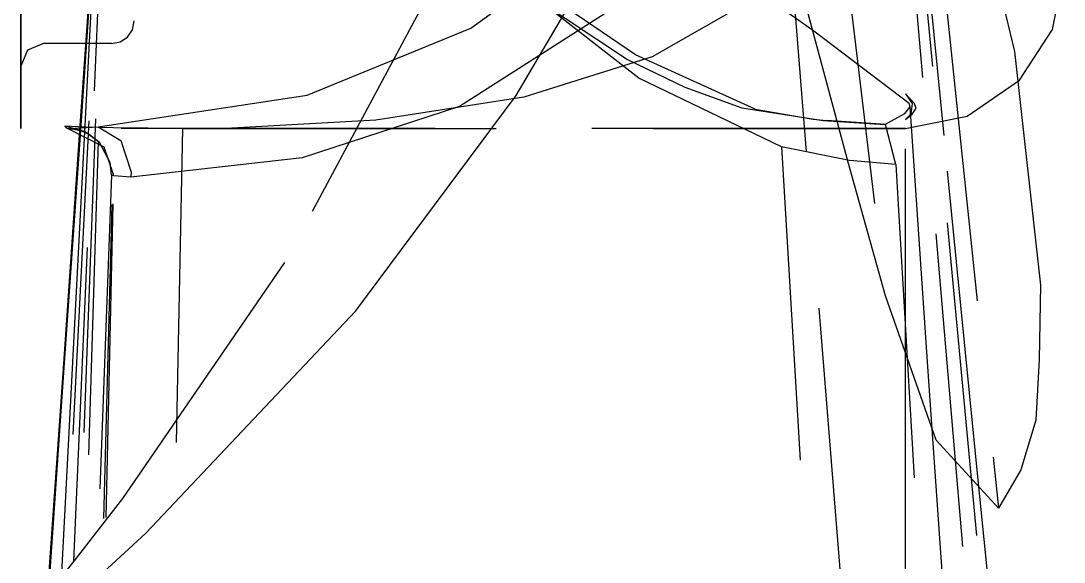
# Model space of a CAD drawing. Header units: metres. Extents: x -6 to 410, y 10 to 287.
# Drawn here: x 30 to 39.98, y 199.75 to 204.92 of the extents above; entities that cross this region are included whole.
import ezdxf

# ---------------------------------------------------------------- set-up
doc = ezdxf.new("R2010")
doc.units = ezdxf.units.M
doc.linetypes.add('CENTER2', pattern=[12.5, 8, -1.5, 1.5, -1.5])
doc.linetypes.add('DASHED', pattern=[4.5, 3, -1.5])
doc.layers.add('HIDDEN', color=9, linetype='DASHED')
doc.layers.add('VISIBLE', color=3, linetype='Continuous')

msp = doc.modelspace()

# ---------------------------------------------------------------- linework, layer by layer
at = {"layer": 'CENTER2', "color": 3, "linetype": 'CENTER2'}
msp.add_line((38.45869200481381, 170.70033882638876), (38.45869200481381, 240.1219774749352), dxfattribs=at)
at = {"layer": 'HIDDEN'}
for p, q in [((37.272238053611304, 210.62499395319043), (38.267830062972216, 202.29375739064602)), ((38.36733169050737, 209.7051605659792), (39.35072946556258, 200.2643957278833)), ((30.880883983517794, 208.4843060569431), (30.430270982043876, 196.3623574653866)), ((30.880883985453536, 208.46060226210952), (30.43027097975928, 199.66442468803137)), ((30.507253976413487, 199.75853295279347), (30.888717873205607, 208.51550879045703)), ((30.507253976478555, 196.278468251218), (30.8887178740389, 208.42407062262416)), ((35.910136527767975, 204.376789122538), (31.0527832084246, 208.15707549201818)), ((34.738061476234726, 204.2099091049223), (36.670355803421536, 207.5108299141611)), ((38.36733169060443, 207.37167090038812), (39.35072943074305, 195.83614968854818)), ((39.56357506274935, 195.52523423464388), (38.452663792381415, 207.3363692926112)), ((38.828093615618926, 203.82675210970314), (38.50194257765385, 207.14265221793104)), ((37.27222256866124, 206.66196175452126), (38.26906692866422, 194.20059148619242)), ((30.606554174283634, 204.4682850165935), (30.703388304548845, 205.85854075226726)), ((34.20319428841314, 205.7453649913488), (32.52273053657838, 202.61255573634264)), ((34.00577362789488, 205.7530037108069), (35.80182137507766, 204.5536847841635)), ((34.302220264676144, 204.85187505082774), (35.62038716937779, 205.81252565468304)), ((30.696058947439596, 205.69933548042803), (30.56891550832645, 203.87444817176078)), ((30.696057466262953, 205.69933532359386), (30.59328528052144, 204.22330468453265)), ((35.87750252246168, 204.5978325799449), (34.62009353174164, 205.45768134735704)), ((30.000000000021043, 204.21648485728582), (30.000000000021043, 205.1709209650662)), ((37.16517212391025, 205.22437927813598), (36.03774184150926, 204.57936883264566)), ((30.000000000021043, 204.8999254994946), (30.000000000021043, 204.94242499359828)), ((30.000000000021043, 204.9424249935969), (30.000000000021043, 204.8999254994935)), ((35.63165623693051, 205.0215525339676), (34.19329329847587, 204.10385350731144)), ((30.000000000021043, 204.86050907949178), (30.000000000021043, 204.8999254994946)), ((30.000000000021043, 204.8999254994935), (30.000000000021043, 204.86050907949095)), ((30.000000000021043, 204.82468300055342), (30.000000000021043, 204.86050907949178)), ((30.000000000021043, 204.86050907949095), (30.000000000021043, 204.82468300055282)), ((31.019712981597905, 204.7685928493011), (31.06727990565513, 204.83858545256382)), ((31.06727990565513, 204.83858545256382), (31.08444769294319, 204.92315668884694)), ((32.7376811549816, 204.21369887775288), (34.302220264676144, 204.85187505082774)), ((30.000000000021043, 204.79290832399047), (30.000000000021043, 204.82468300055342)), ((30.000000000021043, 204.82468300055282), (30.000000000021043, 204.7929083239901)), ((30.000000000021043, 204.7655939718638), (30.000000000021043, 204.79290832399047)), ((30.000000000021043, 204.7929083239901), (30.000000000021043, 204.76559397186364)), ((30.000000000021043, 204.7430914643893), (30.000000000021043, 204.7655939718638)), ((30.000000000021043, 204.76559397186364), (30.000000000021043, 204.74309146438924)), ((30.000000000021043, 204.72569039607188), (30.000000000021043, 204.7430914643893)), ((30.000000000021043, 204.74309146438924), (30.000000000021043, 204.7256903960719)), ((30.948981864379974, 204.72213118948503), (31.019712981597905, 204.7685928493011)), ((38.493407665504726, 204.1329469629529), (37.58372861201531, 204.82322470023462)), ((30.000000000021043, 204.71361470878884), (30.000000000021043, 204.72569039607188)), ((30.000000000021043, 204.7256903960719), (30.000000000021043, 204.7136147087889)), ((30.000000000021043, 204.71361470879364), (30.000000000021043, 204.68280608631636)), ((30.000000000021043, 204.6828060863153), (30.000000000021043, 204.71361470879248)), ((30.000000000021043, 204.68280608631636), (30.000000000021043, 204.65425647604118)), ((30.000000000021043, 204.6542564760402), (30.000000000021043, 204.6828060863153)), ((30.000000000021043, 204.65425647604118), (30.000000000021043, 204.62797120142136)), ((30.000000000021043, 204.62797120142048), (30.000000000021043, 204.6542564760402)), ((30.064734711367194, 204.64394145122498), (30.000000000021043, 204.4893776116771)), ((30.000000000021043, 204.62797120142136), (30.000000000021043, 204.60395516369485)), ((30.000000000021043, 204.60395516369402), (30.000000000021043, 204.62797120142048)), ((30.216889538605518, 204.7062671502626), (30.064734711367194, 204.64394145122498)), ((30.86755815435876, 204.7062671502626), (30.21688953860547, 204.7062671502626)), ((30.86755815435867, 204.7062671502626), (30.948981864379974, 204.72213118948503)), ((30.000000000021043, 204.60395516369485), (30.000000000021043, 204.58221284097021)), ((30.000000000021043, 204.58221284096945), (30.000000000021043, 204.60395516369402)), ((30.000000000021043, 204.58221284097021), (30.000000000021043, 204.5627482873917)), ((30.000000000021043, 204.56274828739106), (30.000000000021043, 204.58221284096945)), ((30.000000000021043, 204.5627482873917), (30.000000000021043, 204.54556513238344)), ((30.000000000021043, 204.54556513238288), (30.000000000021043, 204.56274828739106)), ((30.000000000021043, 204.54556513238344), (30.000000000021043, 204.53066657997243)), ((30.000000000021043, 204.53066657997192), (30.000000000021043, 204.54556513238288)), ((30.000000000021043, 204.53066657997243), (30.000000000021043, 204.51805540819123)), ((30.000000000021043, 204.51805540819083), (30.000000000021043, 204.53066657997192)), ((36.03774184150926, 204.57936883264566), (34.81119443319992, 204.1941862717632)), ((35.80182137507766, 204.5536847841635), (36.34996044827295, 204.28995844596764)), ((37.02336944122107, 204.07816174941183), (35.87750252246168, 204.5978325799449)), ((30.000000000021043, 204.51805540819123), (30.000000000021043, 204.50773396856005)), ((30.000000000021043, 204.50773396855973), (30.000000000021043, 204.51805540819083)), ((30.000000000021043, 204.50773396856005), (30.000000000021043, 204.4997041856481)), ((30.000000000021043, 204.49970418564786), (30.000000000021043, 204.50773396855973)), ((30.000000000021043, 204.4997041856481), (30.000000000021043, 204.4939675567149)), ((30.000000000021043, 204.49396755671472), (30.000000000021043, 204.49970418564786)), ((30.000000000021043, 204.4939675567149), (30.000000000021043, 204.49052515143086)), ((30.000000000021043, 204.49052515143077), (30.000000000021043, 204.49396755671472)), ((30.000000000021043, 204.49052515143086), (30.000000000021043, 204.48937761167815)), ((30.000000000021043, 204.48937761167815), (30.000000000021043, 204.49052515143077)), ((30.565243003614306, 203.87556726666287), (30.606554174283634, 204.4682850165935)), ((37.27305685303235, 203.7191008893314), (35.910136527767975, 204.376789122538)), ((39.05093603714707, 204.0132098212926), (39.549341401714685, 204.35498751176846)), ((36.34996044827295, 204.28995844596764), (36.89317987733893, 204.0914819910681)), ((30.000000000021043, 203.89293138057099), (30.000000000021043, 204.21648485728582)), ((30.59328528052144, 204.22330468453265), (30.44363091322781, 202.07238399699708)), ((30.739337254273902, 203.91009551920675), (32.7376811549816, 204.21369887775288)), ((33.20444949346889, 202.1521193658826), (34.738061476234726, 204.2099091049223)), ((34.81119443319992, 204.1941862717632), (33.39347507312204, 203.97348169646602)), ((38.45869183153722, 204.22538567199484), (38.49394508702901, 204.17619925981103)), ((38.542063753276764, 204.13507971585517), (38.45869201050607, 204.2253856787269)), ((38.50488886763249, 204.10272899856432), (38.493407665504726, 204.1329469629529)), ((38.49394508702901, 204.17619925981103), (38.52262773182465, 204.13221720904255)), ((38.52262773182465, 204.13221720904255), (38.509322359880464, 204.03203869754768)), ((38.56076977447594, 204.08953631548906), (38.542063753276764, 204.13507971585517)), ((34.19329329847587, 204.10385350731144), (32.68915347558327, 203.61488903482694)), ((36.89317987733893, 204.0914819910681), (37.67141933315283, 203.9703829607953)), ((37.02355731887591, 204.07809596634533), (37.57582445456187, 203.98303193536856)), ((38.26144262573104, 203.93206906811636), (38.45265940706358, 204.03738398960098)), ((38.45265940706358, 204.03738398960098), (38.50488886763249, 204.10272899856432)), ((38.458692004769354, 203.98170942128786), (38.524602128403856, 204.0329591978853)), ((38.509322359880464, 204.03203869754768), (38.458692004769354, 203.98170942128786)), ((38.67140142909459, 201.66368232143148), (38.50480839065449, 204.10277215593217)), ((38.524602128403856, 204.0329591978853), (38.509322359880464, 204.03203869754768)), ((38.524602128403856, 204.0329591978853), (38.56076977447594, 204.08953631548906)), ((33.39347507312204, 203.97348169646602), (32.01649879942059, 203.89740626019778)), ((37.57582445456187, 203.98303193536856), (37.70557407949978, 203.97163918726352)), ((37.67141933315283, 203.9703829607953), (38.26144262573104, 203.93206906811636)), ((37.99072172345534, 203.9507815265969), (37.7056115180832, 203.97163611428903)), ((38.26957600607825, 203.93360422307117), (37.99072172345534, 203.9507815265969)), ((38.269568200584324, 203.93347318182427), (38.26144262573104, 203.93206906811636)), ((38.36733169062395, 203.5507409943347), (38.269568200584324, 203.93347318182427)), ((38.45869200481381, 203.89293138057099), (39.05093603714707, 204.0132098212926)), ((38.45869200481381, 203.89293138057099), (30.447679342886033, 203.89293138057099)), ((30.447708656872056, 203.89293140441256), (30.461510853679034, 203.89355574805515)), ((30.447708656872056, 203.89293140441256), (30.794922821455366, 203.7188320077069)), ((30.461510853679034, 203.89355574805515), (30.739337254273902, 203.91009551920675)), ((30.60955097975884, 203.8595265008032), (30.656947112481664, 203.83569227780782)), ((30.75107547002864, 203.76076759433806), (30.609940437202, 203.86696435516333)), ((30.88446664406455, 203.90083975014986), (30.61210813643426, 203.90836305345326)), ((30.656947112481664, 203.83569227780782), (30.74187609913639, 203.77072350853402)), ((30.739337254273902, 203.91009551920675), (30.955591228131095, 203.78057037971288)), ((31.5463922117029, 203.89294026718062), (30.88446664406455, 203.90083975014986)), ((31.5463922117029, 203.89294026718062), (31.370833233942996, 195.3034921335164)), ((32.01649879942059, 203.89740626019778), (31.5463922117029, 203.89294026718062)), ((31.5463922117029, 203.89294026718062), (38.45869200481381, 203.89293138057138)), ((30.72883016909338, 203.78338647798154), (30.736754992949223, 203.77576757351326)), ((30.741880318896847, 203.77071923877273), (30.72883888068777, 203.78337834276562)), ((30.736754992949223, 203.77576757351326), (30.751101029674, 203.76079077552325)), ((30.74187609913639, 203.77072350853402), (30.754992073771234, 203.75690314890377)), ((30.744666915026436, 203.76771108612104), (30.74187609913639, 203.77072350853402)), ((30.745792939616035, 203.76656840146583), (30.744666915026436, 203.76771108612104)), ((30.74686117736179, 203.7654760943015), (30.745792939616035, 203.76656840146583)), ((30.74787250681929, 203.76443445315425), (30.74686117736179, 203.7654760943015)), ((30.748827910525602, 203.76344359372104), (30.74787250681929, 203.76443445315425)), ((30.74973007832824, 203.76250177855198), (30.748827910525602, 203.76344359372104)), ((30.750579686912616, 203.76160928795017), (30.74973007832824, 203.76250177855198)), ((30.75137741264089, 203.76076634526333), (30.750579686912616, 203.76160928795017)), ((30.854726459045157, 203.56880708313628), (30.75107547002864, 203.76076759433806)), ((30.75212397226031, 203.75997307156348), (30.75137741264089, 203.76076634526333)), ((30.752820119356063, 203.75922948868953), (30.75212397226031, 203.75997307156348)), ((30.75346664125786, 203.7585355222123), (30.752820119356063, 203.75922948868953)), ((30.754064356476338, 203.75789100420653), (30.75346664125786, 203.7585355222123)), ((30.754614112767356, 203.75729567568737), (30.754064356476338, 203.75789100420653)), ((30.755116785957817, 203.75674918853204), (30.754614112767356, 203.75729567568737)), ((30.754992073771234, 203.75690314890377), (30.757817822828756, 203.75377593866898)), ((30.755573279722842, 203.75625110664214), (30.755116785957817, 203.75674918853204)), ((30.755984526594524, 203.75580090600553), (30.755573279722842, 203.75625110664214)), ((30.756351490629203, 203.75539797315244), (30.755984526594524, 203.75580090600553)), ((30.756675172405604, 203.75504160123012), (30.756351490629203, 203.75539797315244)), ((30.756956617448644, 203.75473098245266), (30.756675172405604, 203.75504160123012)), ((30.75719692993063, 203.75446519484186), (30.756956617448644, 203.75473098245266)), ((30.75739729491961, 203.75424317960042), (30.75719692993063, 203.75446519484186)), ((30.757559015247246, 203.75406370234245), (30.75739729491961, 203.75424317960042)), ((30.757762608920924, 203.75383737026812), (30.757559015247246, 203.75406370234245)), ((30.75785876892128, 203.75373029745984), (30.757762608920924, 203.75383737026812)), ((30.955591228131095, 203.78057037971288), (31.05340162811984, 203.4769244888554)), ((39.159524257202094, 200.50000593116005), (38.828093615618926, 203.82675210970314)), ((30.794922821455366, 203.7188320077069), (30.881114281894234, 203.45915406859015)), ((37.27305685303235, 203.7191008893314), (38.26958886865567, 187.0421005319274)), ((37.925263537617084, 203.5889120422188), (37.27305685303235, 203.7191008893314)), ((30.867561607240216, 203.44730514526844), (30.854726459045157, 203.56880708313628)), ((32.68915347558327, 203.61488903482694), (31.052782889439733, 203.4301090540375)), ((38.36733169062395, 203.5507409943347), (37.925263537617084, 203.5889120422188)), ((38.36733169062395, 203.5507409943347), (39.350729423243706, 186.72906665157902)), ((30.430271668615767, 186.6699092389286), (30.88088407837412, 203.444945370145)), ((30.507253994160475, 186.67810419186094), (30.8887178793386, 203.44067199134182)), ((30.867561607240216, 203.44730514526844), (30.59662721780106, 196.1792840786849)), ((30.880884078374436, 203.44494537014415), (30.867561607240216, 203.44730514526844)), ((30.881114281894234, 203.45915406859015), (30.880884078374436, 203.44494537014415)), ((30.888717879334557, 203.4406719913415), (30.880884078374436, 203.44494537014415)), ((31.052782889439733, 203.4301090540375), (30.888717879334557, 203.4406719913415)), ((31.05340162811984, 203.4769244888554), (31.052782889439733, 203.4301090540375)), ((32.52273053657838, 202.61255573634264), (30.9726843133047, 200.35827443881686)), ((31.195132469584667, 200.0268911372979), (33.20444949346889, 202.1521193658826)), ((30.44363091322781, 202.07238399699708), (30.243258767918928, 199.19156704321844)), ((38.71859415267112, 200.97600305519154), (38.67140142909459, 201.66368232143148)), ((39.16854965532312, 200.4101266917998), (39.159524257202094, 200.50000593116005)), ((30.9726843133047, 200.35827443881686), (30.507253976413487, 199.75853295279347)), ((30.78749839832689, 199.64951195467842), (31.195132469584667, 200.0268911372979)), ((30.507253976413487, 199.75853295279347), (30.430270979758326, 199.6644246880227))]:
    msp.add_line(p, q, dxfattribs=at)
at = {"layer": 'VISIBLE'}
for p, q in [((30.867559533391248, 208.7869712814648), (30.240772024880837, 196.81658970336534)), ((38.80686662460572, 207.50161525895362), (39.502633981382274, 204.62968569480074)), ((37.91375080267569, 203.55957113685272), (36.91195619289067, 207.28394005876498)), ((37.58372861201531, 204.82322470023462), (35.457492521152325, 206.33683699600022)), ((39.86596031553835, 204.8414139738146), (39.97691877393079, 205.4111037666675)), ((30.000000000021043, 205.1709209650662), (30.000000000021043, 204.21648485728582)), ((39.549341401714685, 204.35498751176846), (39.86596031553835, 204.8414139738146)), ((39.502633981382274, 204.62968569480074), (39.750135658559216, 202.39703437539168)), ((30.000000000021043, 204.21648485728582), (30.000000000021043, 203.89293138057099)), ((30.56891550832645, 203.87444817176078), (30.240772030236123, 199.1646112130792)), ((30.406551049570936, 201.59961624837544), (30.565243003614306, 203.87556726666287)), ((30.420702610976058, 203.9151515844406), (30.43340096189103, 203.89928364299286)), ((30.61210813643426, 203.90836305345326), (30.420702610976058, 203.9151515844406)), ((30.609940437202, 203.86696435516333), (30.420702610976058, 203.9151515844406)), ((30.43340096189103, 203.89928364299286), (30.447708656872056, 203.89293140441256)), ((30.44766107967351, 203.89293136993342), (30.509717021400387, 203.88814086531036)), ((30.509717021400387, 203.88814086531036), (30.56374698898752, 203.876012633036)), ((30.56374698898752, 203.876012633036), (30.585880826716615, 203.8687949777689)), ((30.585880826716615, 203.8687949777689), (30.60955097975884, 203.8595265008032)), ((38.26783006297242, 202.29375739063926), (37.91375080267569, 203.55957113685272)), ((39.750135658559216, 202.39703437539168), (39.73972661880439, 201.68489397905847)), ((38.75265762162195, 200.9152898583416), (38.26783006297242, 202.29375739063926)), ((39.73972661880439, 201.68489397905847), (39.70620012168233, 201.10565510846433)), ((30.247960313470095, 199.32578347001794), (30.406551049570936, 201.59961624837544)), ((39.70620012168233, 201.10565510846433), (39.56357528397235, 200.63004819124575)), ((39.059605254620635, 196.05903615186293), (38.71859415267112, 200.97600305519154)), ((39.35072946556235, 200.26439572788414), (38.75265762162195, 200.9152898583416)), ((39.56357528397235, 200.63004819124575), (39.35072946556235, 200.26439572788414)), ((39.47366010057985, 197.40038246833578), (39.16854965532312, 200.4101266917998))]:
    msp.add_line(p, q, dxfattribs=at)

doc.saveas('drawing.dxf')
